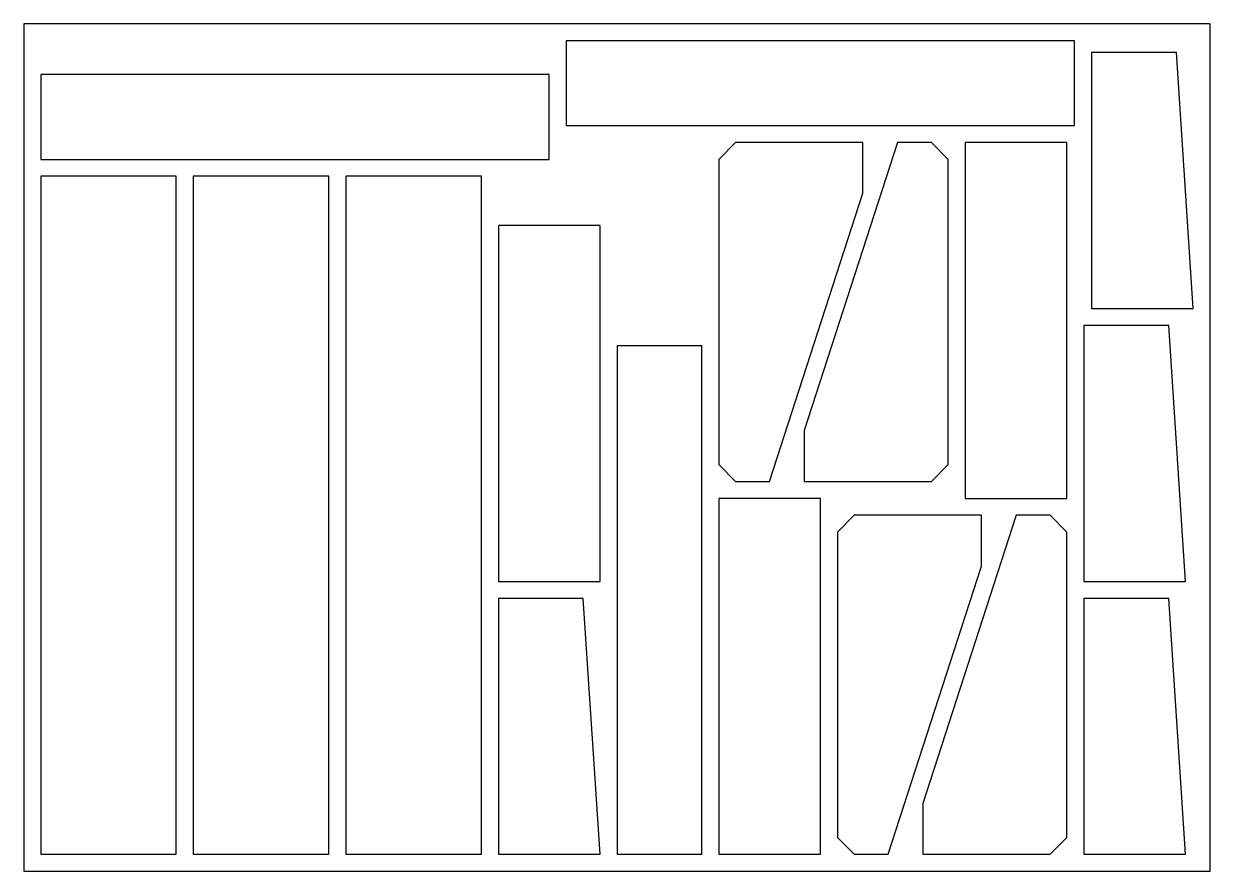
# Model space of a CAD drawing. Header units: metres. Extents: x 0 to 700, y 0 to 500.
import ezdxf

# ---------------------------------------------------------------- set-up
doc = ezdxf.new("R2010")
doc.units = ezdxf.units.M

msp = doc.modelspace()

# ---------------------------------------------------------------- linework, layer by layer
for points in [[(0, 0), (700, 0), (700, 500), (0, 500)], [(320, 440), (620, 440), (620, 490), (320, 490)], [(680, 483), (630, 483), (630, 332), (690, 332)], [(10, 420), (310, 420), (310, 470), (10, 470)], [(495, 400), (495, 430), (420, 430), (410, 420), (410, 240), (420, 230), (440, 230)], [(460.463, 260), (460.463, 230), (535.463, 230), (545.463, 240), (545.463, 420), (535.463, 430), (515.463, 430)], [(555.463, 430), (555.463, 220), (615.463, 220), (615.463, 430)], [(10, 410), (10, 10), (90, 10), (90, 410)], [(100, 410), (100, 10), (180, 10), (180, 410)], [(190, 410), (190, 10), (270, 10), (270, 410)], [(280, 381), (280, 171), (340, 171), (340, 381)], [(675.463, 322), (625.463, 322), (625.463, 171), (685.463, 171)], [(350, 310), (350, 10), (400, 10), (400, 310)], [(410, 220), (410, 10), (470, 10), (470, 220)], [(565, 180), (565, 210), (490, 210), (480, 200), (480, 20), (490, 10), (510, 10)], [(530.463, 40), (530.463, 10), (605.463, 10), (615.463, 20), (615.463, 200), (605.463, 210), (585.463, 210)], [(330, 161), (280, 161), (280, 10), (340, 10)], [(675.463, 161), (625.463, 161), (625.463, 10), (685.463, 10)]]:
    msp.add_lwpolyline(points, close=True)

doc.saveas('drawing.dxf')
